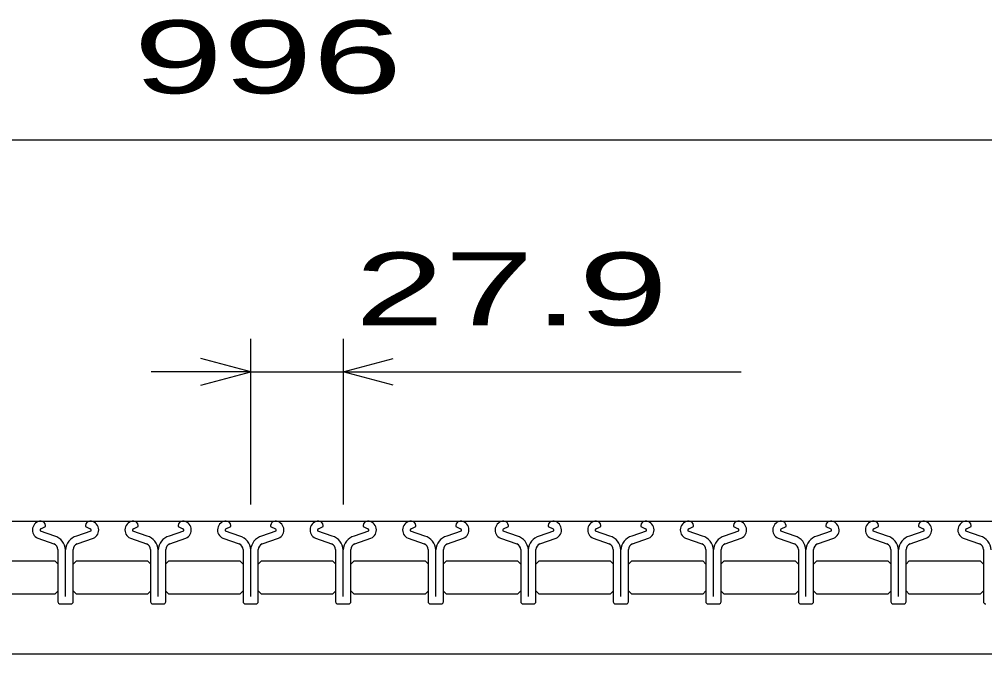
# Model space of a CAD drawing. Units: millimetres, scale not verified. Extents: x -1820 to 1724, y -1285 to 1059.
# Drawn here: x -1040.3 to -749.2, y -419.1 to -227.8 of the extents above; entities that cross this region are included whole.
import ezdxf
from ezdxf.enums import TextEntityAlignment as Align

# ---------------------------------------------------------------- set-up
doc = ezdxf.new("R2010")
doc.units = ezdxf.units.MM
doc.header["$LTSCALE"] = 10
doc.layers.add('16', color=3, linetype='Continuous', lineweight=25)
doc.layers.add('22', color=2, linetype='Continuous', lineweight=25)
doc.styles.add('ベクトル', font='')
doc.styles.get('ベクトル').set_extended_font_data('ベクトル')

msp = doc.modelspace()

# ---------------------------------------------------------------- linework, layer by layer
at = {"layer": '16'}
for p, q in [((-1454.8, -379.15), (-458.8, -379.15)), ((-1033.76, -381.46), (-1032.32, -380.76)), ((-1032.32, -380.76), (-1032.32, -380.53)), ((-1020.3, -380.53), (-1020.3, -380.76)), ((-1020.3, -380.76), (-1018.86, -381.46)), ((-1005.86, -381.46), (-1004.42, -380.76)), ((-1004.42, -380.76), (-1004.42, -380.53)), ((-992.4, -380.53), (-992.4, -380.76)), ((-992.4, -380.76), (-990.96, -381.46)), ((-977.96, -381.46), (-976.52, -380.76)), ((-976.52, -380.76), (-976.52, -380.53)), ((-964.5, -380.53), (-964.5, -380.76)), ((-964.5, -380.76), (-963.06, -381.46)), ((-950.06, -381.46), (-948.62, -380.76)), ((-948.62, -380.76), (-948.62, -380.53)), ((-936.6, -380.53), (-936.6, -380.76)), ((-936.6, -380.76), (-935.16, -381.46)), ((-922.16, -381.46), (-920.72, -380.76)), ((-920.72, -380.76), (-920.72, -380.53)), ((-908.7, -380.53), (-908.7, -380.76)), ((-908.7, -380.76), (-907.26, -381.46)), ((-894.26, -381.46), (-892.82, -380.76)), ((-892.82, -380.76), (-892.82, -380.53)), ((-880.8, -380.53), (-880.8, -380.76)), ((-880.8, -380.76), (-879.36, -381.46)), ((-866.36, -381.46), (-864.92, -380.76)), ((-864.92, -380.76), (-864.92, -380.53)), ((-852.9, -380.53), (-852.9, -380.76)), ((-852.9, -380.76), (-851.46, -381.46)), ((-838.46, -381.46), (-837.02, -380.76)), ((-837.02, -380.76), (-837.02, -380.53)), ((-825, -380.53), (-825, -380.76)), ((-825, -380.76), (-823.56, -381.46)), ((-810.56, -381.46), (-809.12, -380.76)), ((-809.12, -380.76), (-809.12, -380.53)), ((-797.1, -380.53), (-797.1, -380.76)), ((-797.1, -380.76), (-795.66, -381.46)), ((-782.66, -381.46), (-781.22, -380.76)), ((-781.22, -380.76), (-781.22, -380.53)), ((-769.2, -380.53), (-769.2, -380.76)), ((-769.2, -380.76), (-767.76, -381.46)), ((-754.76, -381.46), (-753.32, -380.76)), ((-753.32, -380.76), (-753.32, -380.53)), ((-1029.6, -383.68), (-1033.92, -382.16)), ((-1018.7, -382.16), (-1023.02, -383.68)), ((-1001.7, -383.68), (-1006.02, -382.16)), ((-990.8, -382.16), (-995.12, -383.68)), ((-973.8, -383.68), (-978.12, -382.16)), ((-962.9, -382.16), (-967.22, -383.68)), ((-945.9, -383.68), (-950.22, -382.16)), ((-935, -382.16), (-939.32, -383.68)), ((-918, -383.68), (-922.32, -382.16)), ((-907.1, -382.16), (-911.42, -383.68)), ((-890.1, -383.68), (-894.42, -382.16)), ((-879.2, -382.16), (-883.52, -383.68)), ((-862.2, -383.68), (-866.52, -382.16)), ((-851.3, -382.16), (-855.62, -383.68)), ((-834.3, -383.68), (-838.62, -382.16)), ((-823.4, -382.16), (-827.72, -383.68)), ((-806.4, -383.68), (-810.72, -382.16)), ((-795.5, -382.16), (-799.82, -383.68)), ((-778.5, -383.68), (-782.82, -382.16)), ((-767.6, -382.16), (-771.92, -383.68)), ((-750.6, -383.68), (-754.92, -382.16)), ((-1034.68, -384.33), (-1029.81, -386.04)), ((-1022.81, -386.04), (-1017.94, -384.33)), ((-1006.78, -384.33), (-1001.91, -386.04)), ((-994.91, -386.04), (-990.04, -384.33)), ((-978.88, -384.33), (-974.01, -386.04)), ((-967.01, -386.04), (-962.14, -384.33)), ((-950.98, -384.33), (-946.11, -386.04)), ((-939.11, -386.04), (-934.24, -384.33)), ((-923.08, -384.33), (-918.21, -386.04)), ((-911.21, -386.04), (-906.34, -384.33)), ((-895.18, -384.33), (-890.31, -386.04)), ((-883.31, -386.04), (-878.44, -384.33)), ((-867.28, -384.33), (-862.41, -386.04)), ((-855.41, -386.04), (-850.54, -384.33)), ((-839.38, -384.33), (-834.51, -386.04)), ((-827.51, -386.04), (-822.64, -384.33)), ((-811.48, -384.33), (-806.61, -386.04)), ((-799.61, -386.04), (-794.74, -384.33)), ((-783.58, -384.33), (-778.71, -386.04)), ((-771.71, -386.04), (-766.84, -384.33)), ((-755.68, -384.33), (-750.81, -386.04)), ((-1028.61, -387.74), (-1028.61, -403.46)), ((-1026.3, -401.86), (-1026.3, -387.79)), ((-1024.01, -403.46), (-1024.01, -387.74)), ((-1000.71, -387.74), (-1000.71, -403.46)), ((-998.4, -401.86), (-998.4, -387.79)), ((-996.11, -403.46), (-996.11, -387.74)), ((-972.81, -387.74), (-972.81, -403.46)), ((-970.5, -401.86), (-970.5, -387.79)), ((-968.21, -403.46), (-968.21, -387.74)), ((-944.91, -387.74), (-944.91, -403.46)), ((-942.6, -401.86), (-942.6, -387.79)), ((-940.31, -403.46), (-940.31, -387.74)), ((-917.01, -387.74), (-917.01, -403.46)), ((-914.7, -401.86), (-914.7, -387.79)), ((-912.41, -403.46), (-912.41, -387.74)), ((-889.11, -387.74), (-889.11, -403.46)), ((-886.8, -401.86), (-886.8, -387.79)), ((-884.51, -403.46), (-884.51, -387.74)), ((-861.21, -387.74), (-861.21, -403.46)), ((-858.9, -401.86), (-858.9, -387.79)), ((-856.61, -403.46), (-856.61, -387.74)), ((-833.31, -387.74), (-833.31, -403.46)), ((-831, -401.86), (-831, -387.79)), ((-828.71, -403.46), (-828.71, -387.74)), ((-805.41, -387.74), (-805.41, -403.46)), ((-803.1, -401.86), (-803.1, -387.79)), ((-800.81, -403.46), (-800.81, -387.74)), ((-777.51, -387.74), (-777.51, -403.46)), ((-775.2, -401.86), (-775.2, -387.79)), ((-772.91, -403.46), (-772.91, -387.74)), ((-749.61, -387.74), (-749.61, -403.46)), ((-1050.95, -391.15), (-1029.55, -391.15)), ((-1029.55, -391.15), (-1028.55, -392.15)), ((-1024.05, -392.15), (-1023.05, -391.15)), ((-1023.05, -391.15), (-1001.65, -391.15)), ((-1001.65, -391.15), (-1000.65, -392.15)), ((-996.15, -392.15), (-995.15, -391.15)), ((-995.15, -391.15), (-973.75, -391.15)), ((-973.75, -391.15), (-972.75, -392.15)), ((-968.25, -392.15), (-967.25, -391.15)), ((-967.25, -391.15), (-945.85, -391.15)), ((-945.85, -391.15), (-944.85, -392.15)), ((-940.35, -392.15), (-939.35, -391.15)), ((-939.35, -391.15), (-917.95, -391.15)), ((-917.95, -391.15), (-916.95, -392.15)), ((-912.45, -392.15), (-911.45, -391.15)), ((-911.45, -391.15), (-890.05, -391.15)), ((-890.05, -391.15), (-889.05, -392.15)), ((-884.55, -392.15), (-883.55, -391.15)), ((-883.55, -391.15), (-862.15, -391.15)), ((-862.15, -391.15), (-861.15, -392.15)), ((-856.65, -392.15), (-855.65, -391.15)), ((-855.65, -391.15), (-834.25, -391.15)), ((-834.25, -391.15), (-833.25, -392.15)), ((-828.75, -392.15), (-827.75, -391.15)), ((-827.75, -391.15), (-806.35, -391.15)), ((-806.35, -391.15), (-805.35, -392.15)), ((-800.85, -392.15), (-799.85, -391.15)), ((-799.85, -391.15), (-778.45, -391.15)), ((-778.45, -391.15), (-777.45, -392.15)), ((-772.95, -392.15), (-771.95, -391.15)), ((-771.95, -391.15), (-750.55, -391.15)), ((-750.55, -391.15), (-749.55, -392.15)), ((-1029.55, -401.15), (-1050.95, -401.15)), ((-1028.55, -400.15), (-1029.55, -401.15)), ((-1023.05, -401.15), (-1024.05, -400.15)), ((-1001.65, -401.15), (-1023.05, -401.15)), ((-1000.65, -400.15), (-1001.65, -401.15)), ((-995.15, -401.15), (-996.15, -400.15)), ((-973.75, -401.15), (-995.15, -401.15)), ((-972.75, -400.15), (-973.75, -401.15)), ((-967.25, -401.15), (-968.25, -400.15)), ((-945.85, -401.15), (-967.25, -401.15)), ((-944.85, -400.15), (-945.85, -401.15)), ((-939.35, -401.15), (-940.35, -400.15)), ((-917.95, -401.15), (-939.35, -401.15)), ((-916.95, -400.15), (-917.95, -401.15)), ((-911.45, -401.15), (-912.45, -400.15)), ((-890.05, -401.15), (-911.45, -401.15)), ((-889.05, -400.15), (-890.05, -401.15)), ((-883.55, -401.15), (-884.55, -400.15)), ((-862.15, -401.15), (-883.55, -401.15)), ((-861.15, -400.15), (-862.15, -401.15)), ((-855.65, -401.15), (-856.65, -400.15)), ((-834.25, -401.15), (-855.65, -401.15)), ((-833.25, -400.15), (-834.25, -401.15)), ((-827.75, -401.15), (-828.75, -400.15)), ((-806.35, -401.15), (-827.75, -401.15)), ((-805.35, -400.15), (-806.35, -401.15)), ((-799.85, -401.15), (-800.85, -400.15)), ((-778.45, -401.15), (-799.85, -401.15)), ((-777.45, -400.15), (-778.45, -401.15)), ((-771.95, -401.15), (-772.95, -400.15)), ((-750.55, -401.15), (-771.95, -401.15)), ((-749.55, -400.15), (-750.55, -401.15)), ((-1027.91, -404.16), (-1024.71, -404.16)), ((-1000.01, -404.16), (-996.81, -404.16)), ((-972.11, -404.16), (-968.91, -404.16)), ((-944.21, -404.16), (-941.01, -404.16)), ((-916.31, -404.16), (-913.11, -404.16)), ((-888.41, -404.16), (-885.21, -404.16)), ((-860.51, -404.16), (-857.31, -404.16)), ((-832.61, -404.16), (-829.41, -404.16)), ((-804.71, -404.16), (-801.51, -404.16)), ((-776.81, -404.16), (-773.61, -404.16)), ((-1454.8, -419.15), (-458.8, -419.15))]:
    msp.add_line(p, q, dxfattribs=at)
for centre, radius, start, end in [((-1033.61, -381.85), 2.7, 90.98, 246.68), ((-1033.77, -380.6), 1.45, 2.5, 85.55), ((-1018.85, -380.6), 1.45, 94.45, 177.5), ((-1019.01, -381.85), 2.7, 293.32, 89.02), ((-1005.71, -381.85), 2.7, 90.98, 246.68), ((-1005.87, -380.6), 1.45, 2.5, 85.55), ((-990.95, -380.6), 1.45, 94.45, 177.5), ((-991.11, -381.85), 2.7, 293.32, 89.02), ((-977.81, -381.85), 2.7, 90.98, 246.68), ((-977.97, -380.6), 1.45, 2.5, 85.55), ((-963.05, -380.6), 1.45, 94.45, 177.5), ((-963.21, -381.85), 2.7, 293.32, 89.02), ((-949.91, -381.85), 2.7, 90.98, 246.68), ((-950.07, -380.6), 1.45, 2.5, 85.55), ((-935.15, -380.6), 1.45, 94.45, 177.5), ((-935.31, -381.85), 2.7, 293.32, 89.02), ((-922.01, -381.85), 2.7, 90.98, 246.68), ((-922.17, -380.6), 1.45, 2.5, 85.55), ((-907.25, -380.6), 1.45, 94.45, 177.5), ((-907.41, -381.85), 2.7, 293.32, 89.02), ((-894.11, -381.85), 2.7, 90.98, 246.68), ((-894.27, -380.6), 1.45, 2.5, 85.55), ((-879.35, -380.6), 1.45, 94.45, 177.5), ((-879.51, -381.85), 2.7, 293.32, 89.02), ((-866.21, -381.85), 2.7, 90.98, 246.68), ((-866.37, -380.6), 1.45, 2.5, 85.55), ((-851.45, -380.6), 1.45, 94.45, 177.5), ((-851.61, -381.85), 2.7, 293.32, 89.02), ((-838.31, -381.85), 2.7, 90.98, 246.68), ((-838.47, -380.6), 1.45, 2.5, 85.55), ((-823.55, -380.6), 1.45, 94.45, 177.5), ((-823.71, -381.85), 2.7, 293.32, 89.02), ((-810.41, -381.85), 2.7, 90.98, 246.68), ((-810.57, -380.6), 1.45, 2.5, 85.55), ((-795.65, -380.6), 1.45, 94.45, 177.5), ((-795.81, -381.85), 2.7, 293.32, 89.02), ((-782.51, -381.85), 2.7, 90.98, 246.68), ((-782.67, -380.6), 1.45, 2.5, 85.55), ((-767.75, -380.6), 1.45, 94.45, 177.5), ((-767.91, -381.85), 2.7, 293.32, 89.02), ((-754.61, -381.85), 2.7, 90.98, 246.68), ((-754.77, -380.6), 1.45, 2.5, 85.55), ((-1033.59, -381.87), 0.44, 111.91, 222.33), ((-1030.89, -388.09), 4.6, 3.78, 73.7), ((-1021.73, -388.09), 4.6, 106.3, 176.22), ((-1019.03, -381.87), 0.44, 317.67, 68.09), ((-1005.69, -381.87), 0.44, 111.91, 222.33), ((-1002.99, -388.09), 4.6, 3.78, 73.7), ((-993.83, -388.09), 4.6, 106.3, 176.22), ((-991.13, -381.87), 0.44, 317.67, 68.09), ((-977.79, -381.87), 0.44, 111.91, 222.33), ((-975.09, -388.09), 4.6, 3.78, 73.7), ((-965.93, -388.09), 4.6, 106.3, 176.22), ((-963.23, -381.87), 0.44, 317.67, 68.09), ((-949.89, -381.87), 0.44, 111.91, 222.33), ((-947.19, -388.09), 4.6, 3.78, 73.7), ((-938.03, -388.09), 4.6, 106.3, 176.22), ((-935.33, -381.87), 0.44, 317.67, 68.09), ((-921.99, -381.87), 0.44, 111.91, 222.33), ((-919.29, -388.09), 4.6, 3.78, 73.7), ((-910.13, -388.09), 4.6, 106.3, 176.22), ((-907.43, -381.87), 0.44, 317.67, 68.09), ((-894.09, -381.87), 0.44, 111.91, 222.33), ((-891.39, -388.09), 4.6, 3.78, 73.7), ((-882.23, -388.09), 4.6, 106.3, 176.22), ((-879.53, -381.87), 0.44, 317.67, 68.09), ((-866.19, -381.87), 0.44, 111.91, 222.33), ((-863.49, -388.09), 4.6, 3.78, 73.7), ((-854.33, -388.09), 4.6, 106.3, 176.22), ((-851.63, -381.87), 0.44, 317.67, 68.09), ((-838.29, -381.87), 0.44, 111.91, 222.33), ((-835.59, -388.09), 4.6, 3.78, 73.7), ((-826.43, -388.09), 4.6, 106.3, 176.22), ((-823.73, -381.87), 0.44, 317.67, 68.09), ((-810.39, -381.87), 0.44, 111.91, 222.33), ((-807.69, -388.09), 4.6, 3.78, 73.7), ((-798.53, -388.09), 4.6, 106.3, 176.22), ((-795.83, -381.87), 0.44, 317.67, 68.09), ((-782.49, -381.87), 0.44, 111.91, 222.33), ((-779.79, -388.09), 4.6, 3.78, 73.7), ((-770.63, -388.09), 4.6, 106.3, 176.22), ((-767.93, -381.87), 0.44, 317.67, 68.09), ((-754.59, -381.87), 0.44, 111.91, 222.33), ((-751.89, -388.09), 4.6, 3.78, 73.7), ((-1030.41, -387.74), 1.8, 0, 70.58), ((-1022.21, -387.74), 1.8, 109.42, 180), ((-1002.51, -387.74), 1.8, 0, 70.58), ((-994.31, -387.74), 1.8, 109.42, 180), ((-974.61, -387.74), 1.8, 0, 70.58), ((-966.41, -387.74), 1.8, 109.42, 180), ((-946.71, -387.74), 1.8, 0, 70.58), ((-938.51, -387.74), 1.8, 109.42, 180), ((-918.81, -387.74), 1.8, 0, 70.58), ((-910.61, -387.74), 1.8, 109.42, 180), ((-890.91, -387.74), 1.8, 0, 70.58), ((-882.71, -387.74), 1.8, 109.42, 180), ((-863.01, -387.74), 1.8, 0, 70.58), ((-854.81, -387.74), 1.8, 109.42, 180), ((-835.11, -387.74), 1.8, 0, 70.58), ((-826.91, -387.74), 1.8, 109.42, 180), ((-807.21, -387.74), 1.8, 0, 70.58), ((-799.01, -387.74), 1.8, 109.42, 180), ((-779.31, -387.74), 1.8, 0, 70.58), ((-771.11, -387.74), 1.8, 109.42, 180), ((-751.41, -387.74), 1.8, 0, 70.58), ((-1027.91, -403.46), 0.7, 180, 270), ((-1024.71, -403.46), 0.7, 270, 0), ((-1000.01, -403.46), 0.7, 180, 270), ((-996.81, -403.46), 0.7, 270, 0), ((-972.11, -403.46), 0.7, 180, 270), ((-968.91, -403.46), 0.7, 270, 0), ((-944.21, -403.46), 0.7, 180, 270), ((-941.01, -403.46), 0.7, 270, 0), ((-916.31, -403.46), 0.7, 180, 270), ((-913.11, -403.46), 0.7, 270, 0), ((-888.41, -403.46), 0.7, 180, 270), ((-885.21, -403.46), 0.7, 270, 0), ((-860.51, -403.46), 0.7, 180, 270), ((-857.31, -403.46), 0.7, 270, 0), ((-832.61, -403.46), 0.7, 180, 270), ((-829.41, -403.46), 0.7, 270, 0), ((-804.71, -403.46), 0.7, 180, 270), ((-801.51, -403.46), 0.7, 270, 0), ((-776.81, -403.46), 0.7, 180, 270), ((-773.61, -403.46), 0.7, 270, 0), ((-748.91, -403.46), 0.7, 180, 270)]:
    msp.add_arc(centre, radius, start, end, dxfattribs=at)
at = {"layer": '22', "color": 4}
for p, q in [((-1454.8, -264.15), (-458.8, -264.15)), ((-970.5, -374.15), (-970.5, -324.15)), ((-942.6, -324.15), (-942.6, -374.15)), ((-970.5, -334.15), (-985.5, -330.15)), ((-942.6, -334.15), (-927.6, -330.15)), ((-970.5, -334.15), (-1000.5, -334.15)), ((-985.5, -338.15), (-970.5, -334.15)), ((-970.5, -334.15), (-942.6, -334.15)), ((-927.6, -338.15), (-942.6, -334.15)), ((-942.6, -334.15), (-822.6, -334.15))]:
    msp.add_line(p, q, dxfattribs=at)

# ---------------------------------------------------------------- texts
at = {"layer": '22', "style": 'ベクトル', "width": 1.65}
for s, p in [(' 996 ', (-1019.3, -239.15)), (' 27.9 ', (-952.6, -309.15))]:
    msp.add_text(s, height=21.99, dxfattribs=at).set_placement(p, align=Align.MIDDLE_LEFT)

doc.saveas('drawing.dxf')
